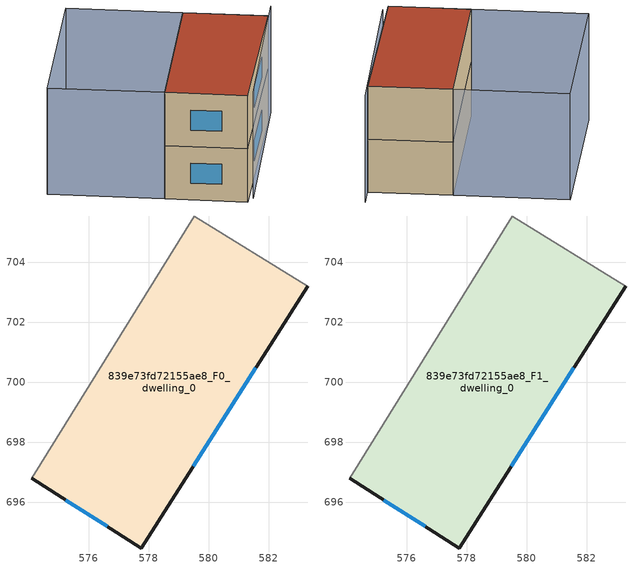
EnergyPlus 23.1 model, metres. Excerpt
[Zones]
839e73fd72155ae8_F0_dwelling_0
 floor ground (EU_floor_Construction): 583.3,703.2 577.76,694.48 574.11,696.8 579.53,705.54 z0
 wall outside (EU_wall_Construction): 574.11,696.8 577.76,694.48 583.3,703.2 z0:3
 wall adiabatic (EU_wall_Construction): 583.3,703.2 579.53,705.54 574.11,696.8 z0:3
 window (EU_Window_Construction): 575.25,696.08 576.62,695.2 / 579.48,697.2 581.57,700.49 z0.93:2.07
839e73fd72155ae8_F1_dwelling_0
 floor to 839e73fd72155ae8_F0_dwelling_0 (EU_floor_Construction): 583.3,703.2 577.76,694.48 574.11,696.8 579.53,705.54 z3
 wall outside (EU_wall_Construction): 574.11,696.8 577.76,694.48 583.3,703.2 z3:6
 wall adiabatic (EU_wall_Construction): 583.3,703.2 579.53,705.54 574.11,696.8 z3:6
 window (EU_Window_Construction): 575.25,696.08 576.62,695.2 / 579.48,697.2 581.57,700.49 z3.93:5.07
 roof outside (EU_roof_Construction): 577.76,694.48 583.3,703.2 579.53,705.54 574.11,696.8 z6
shading: 583.98,704.28 578.22,694.78 / 568.93,700.01 574.35,708.75 / 574.35,708.75 579.53,705.54 / 579.53,705.54 574.11,696.8 / 574.11,696.8 568.93,700.01 z0:6
[Building]
EU S2 Campaign: North Axis=0; Terrain=City; Solar Distribution=FullExterior
[Site:Location]
Montreal-Trudeau.Intl.AP: Latitude=45.4667; Longitude=-73.75; Time Zone=-5; Elevation=36
[SizingPeriod:WeatherFileDays]
AnnualSizingPeriod: Begin Month=1; Begin Day of Month=1; End Month=12; End Day of Month=31; Day of Week for Start Day=Monday; Use Weather File Daylight Saving Period=No; Use Weather File Rain and Snow Indicators=No
[MATERIAL]
EU_InternalMass_Material: Roughness=MediumRough; Thickness=0.1; Conductivity=1; Density=1800; Specific Heat=900; Thermal Absorptance=0.9; Solar Absorptance=0.7; Visible Absorptance=0.7
[MATERIAL:NOMASS] Roughness=MediumRough; Thermal Absorptance=0.9; Solar Absorptance=0.7; Visible Absorptance=0.7
Name | Thermal Resistance
EU_wall_NoMass; EU_floor_NoMass | 1.51479
EU_roof_NoMass | 2.84114
[WINDOWMATERIAL:SIMPLEGLAZINGSYSTEM]
EU_Window_SimpleGlazing: UFactor=3.53504; Solar Heat Gain Coefficient=0.8; Visible Transmittance=0.8
[CONSTRUCTION]
EU_wall_Construction: EU_wall_NoMass
EU_roof_Construction: EU_roof_NoMass
EU_floor_Construction: EU_floor_NoMass
EU_Window_Construction: EU_Window_SimpleGlazing
EU_InternalMass_Construction: EU_InternalMass_Material
[ZONE] Type=1; Multiplier=1; Ceiling Height=autocalculate; Floor Area=autocalculate; Part of Total Floor Area=Yes
Name | Volume
839e73fd72155ae8_F0_dwelling_0 | 135.418
839e73fd72155ae8_F1_dwelling_0 | 135.419
[INTERNALMASS] Construction=EU_InternalMass_Construction; Surface Area=45.1394
Name | Zone or ZoneList
839e73fd72155ae8_F0_dwelling_0_EU_InternalMass | 839e73fd72155ae8_F0_dwelling_0
839e73fd72155ae8_F1_dwelling_0_EU_InternalMass | 839e73fd72155ae8_F1_dwelling_0
[OTHEREQUIPMENT] Fuel Type=Electricity; Design Level Calculation Method=Watts/Area; Power per Zone Floor Area=1; Fraction Latent=0; Fraction Radiant=0; Fraction Lost=0; Carbon Dioxide Generation Rate=0; EndUse Subcategory=EU_Step8_InternalGains
Name | Zone or ZoneList or Space or SpaceList | Schedule
EU_Step8_InternalGain_839e73fd72155ae8_F0_dwelling_0_f000 | 839e73fd72155ae8_F0_dwelling_0 | EU_Step8_GainSchedule_839e73fd72155ae8_F0_dwelling_0_f000
EU_Step8_InternalGain_839e73fd72155ae8_F1_dwelling_0_f000 | 839e73fd72155ae8_F1_dwelling_0 | EU_Step8_GainSchedule_839e73fd72155ae8_F1_dwelling_0_f000
[ZONEVENTILATION:DESIGNFLOWRATE] Schedule=EU_AlwaysOn; Design Flow Rate Calculation Method=AirChanges/Hour; Air Changes per Hour=0.775154; Ventilation Type=Natural; Fan Pressure Rise=0; Fan Total Efficiency=1; Constant Term Coefficient=1; Temperature Term Coefficient=0; Velocity Term Coefficient=0; Velocity Squared Term Coefficient=0; Minimum Indoor Temperature=-100; Maximum Indoor Temperature=100; Delta Temperature=-100; Minimum Outdoor Temperature=-100; Maximum Outdoor Temperature=100; Maximum Wind Speed=40
Name | Zone or ZoneList or Space or SpaceList
EU_ConstantAir_839e73fd72155ae8_F0_dwelling_0 | 839e73fd72155ae8_F0_dwelling_0
EU_ConstantAir_839e73fd72155ae8_F1_dwelling_0 | 839e73fd72155ae8_F1_dwelling_0
[HVACTEMPLATE:THERMOSTAT] Constant Heating Setpoint=20; Constant Cooling Setpoint=50
EU_HeatOnly_839e73fd72155ae8_F0_dwelling_0; EU_HeatOnly_839e73fd72155ae8_F1_dwelling_0
[HVACTEMPLATE:ZONE:IDEALLOADSAIRSYSTEM] System Availability Schedule=EU_AlwaysOn; Maximum Heating Supply Air Temperature=50; Minimum Cooling Supply Air Temperature=13; Maximum Heating Supply Air Humidity Ratio=0.0156; Minimum Cooling Supply Air Humidity Ratio=0.0077; Heating Limit=NoLimit; Cooling Limit=NoLimit; Heating Availability Schedule=EU_AlwaysOn; Cooling Availability Schedule=EU_CoolingOff; Dehumidification Control Type=ConstantSensibleHeatRatio; Cooling Sensible Heat Ratio=0.7; Dehumidification Setpoint=60; Humidification Control Type=None; Humidification Setpoint=30; Outdoor Air Method=None; Outdoor Air Flow Rate per Person=0.00944; Outdoor Air Flow Rate per Zone Floor Area=0; Outdoor Air Flow Rate per Zone=0; Demand Controlled Ventilation Type=None; Outdoor Air Economizer Type=NoEconomizer; Heat Recovery Type=None; Sensible Heat Recovery Effectiveness=0.7; Latent Heat Recovery Effectiveness=0.65
Name | Template Thermostat
839e73fd72155ae8_F0_dwelling_0 | EU_HeatOnly_839e73fd72155ae8_F0_dwelling_0
839e73fd72155ae8_F1_dwelling_0 | EU_HeatOnly_839e73fd72155ae8_F1_dwelling_0
[SIZING:ZONE] Zone Cooling Design Supply Air Temperature Input Method=SupplyAirTemperature; Zone Cooling Design Supply Air Temperature=13; Zone Heating Design Supply Air Temperature Input Method=SupplyAirTemperature; Zone Heating Design Supply Air Temperature=50; Zone Cooling Design Supply Air Humidity Ratio=0.008; Zone Heating Design Supply Air Humidity Ratio=0.008; Cooling Design Air Flow Method=DesignDay; Cooling Design Air Flow Rate=0; Cooling Minimum Air Flow per Zone Floor Area=0.000762; Cooling Minimum Air Flow=0; Cooling Minimum Air Flow Fraction=0.2; Heating Design Air Flow Method=DesignDay; Heating Design Air Flow Rate=0; Heating Maximum Air Flow per Zone Floor Area=0.002032; Heating Maximum Air Flow=0.141576; Heating Maximum Air Flow Fraction=0.3; Account for Dedicated Outdoor Air System=No; Dedicated Outdoor Air System Control Strategy=NeutralSupplyAir; Dedicated Outdoor Air Low Setpoint Temperature for Design=autosize; Dedicated Outdoor Air High Setpoint Temperature for Design=autosize; Zone Load Sizing Method=Sensible Load Only No Latent Load; Zone Latent Cooling Design Supply Air Humidity Ratio Input Method=HumidityRatioDifference; Zone Cooling Design Supply Air Humidity Ratio Difference=0.005; Zone Latent Heating Design Supply Air Humidity Ratio Input Method=HumidityRatioDifference; Zone Humidification Design Supply Air Humidity Ratio Difference=0.005
839e73fd72155ae8_F0_dwelling_0; 839e73fd72155ae8_F1_dwelling_0
[SCHEDULE:CONSTANT]
Name | Hourly Value
EU_AlwaysOn | 1
EU_CoolingOff | 0
[SCHEDULE:FILE] Column Number=1; Rows to Skip at Top=0; Number of Hours of Data=8760; Column Separator=Comma; Interpolate to Timestep=No; Minutes per Item=60; Adjust Schedule for Daylight Savings=Yes
Name | File
EU_Step8_GainSchedule_839e73fd72155ae8_F0_dwelling_0_f000 | ../../schedules/839e73fd72155ae8/839e73fd72155ae8_F0_dwelling_0_f000_gain.csv
EU_Step8_GainSchedule_839e73fd72155ae8_F1_dwelling_0_f000 | ../../schedules/839e73fd72155ae8/839e73fd72155ae8_F1_dwelling_0_f000_gain.csv
